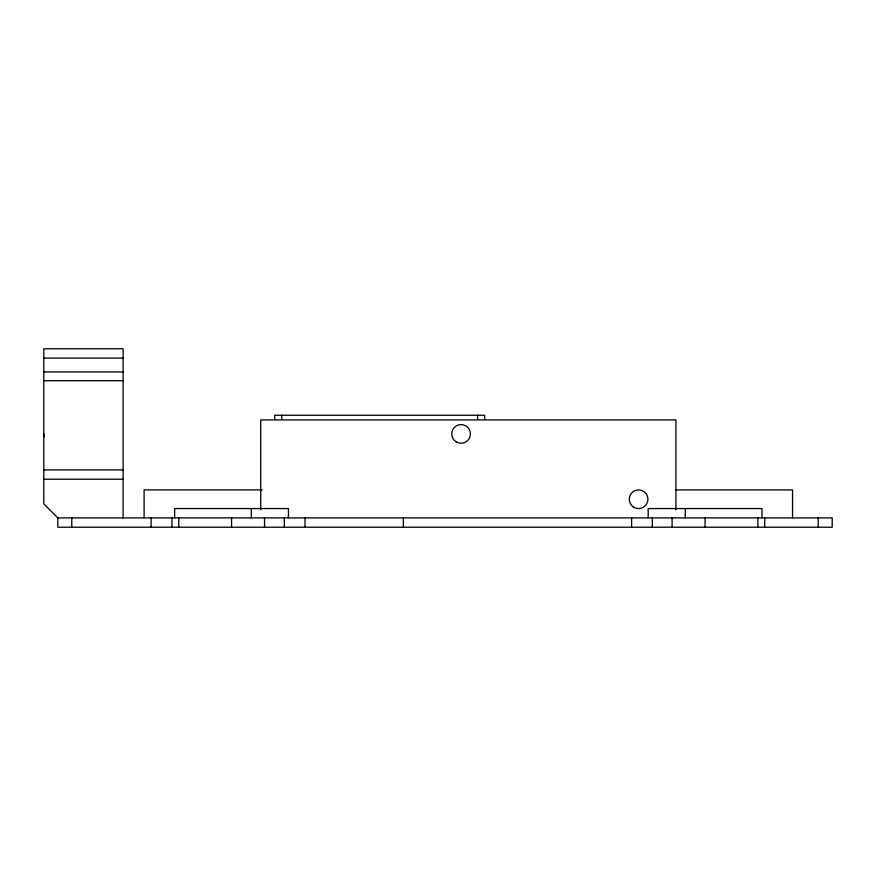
<?xml version="1.0" encoding="UTF-8"?>
<svg xmlns="http://www.w3.org/2000/svg" width="876" height="876" viewBox="0 0 876 876"><rect width="100%" height="100%" fill="white"/><g stroke="black" fill="none" stroke-linecap="round" stroke-linejoin="round"><path stroke-width="1.31" d="M43.8 358.109L123.111 358.109M43.8 371.939L123.111 371.939M43.8 380.688L123.111 380.688M43.8 469.908L123.111 469.908M43.8 479.238L123.111 479.238M262.154 489.903L144.102 489.903L144.102 517.891M675.845 489.903L792.55 489.903L792.55 517.891M57.641 517.891L832.2 517.891L832.2 527.221L57.794 527.221L57.794 517.891L43.8 503.897L43.8 348.779L123.111 348.779L123.111 517.891M818.206 517.891L818.206 527.221M764.704 517.891L764.704 527.221M761.989 517.891L761.989 508.562L648.185 508.562L648.185 517.891M757.871 517.891L757.871 527.221M705.092 517.891L705.092 527.221M685.295 508.562L685.295 517.891M675.922 509.722L675.922 419.922L260.73 419.922L260.73 509.722M672.1 517.891L672.1 527.221M652.313 517.891L652.313 527.221M631.596 517.891L631.596 527.221M484.647 419.363L484.647 415.257L274.725 415.257L274.725 419.363M477.65 415.257L477.65 419.363M403.376 517.891L403.376 527.221M305.045 517.891L305.045 527.221M288.456 517.891L288.456 508.562L174.653 508.562L174.653 517.891M284.339 517.891L284.339 527.221M281.722 415.257L281.722 419.363M264.541 517.891L264.541 527.221M251.346 508.562L251.346 517.891M231.56 517.891L231.56 527.221M178.781 517.891L178.781 527.221M171.948 517.891L171.948 527.221M151.099 517.891L151.099 527.221M71.788 517.891L71.788 527.221M44.249 436.587L43.8 433.916L44.238 436.587M633.096 506.766A9.329 9.329 0 0 0 647.879 500.229A9.329 9.329 0 0 0 634.826 490.691A9.329 9.329 0 0 0 633.096 506.766M456.352 441.964A9.329 9.329 0 0 0 470.401 433.981A9.329 9.329 0 0 0 456.462 425.802A9.329 9.329 0 0 0 456.352 441.964"/></g></svg>
